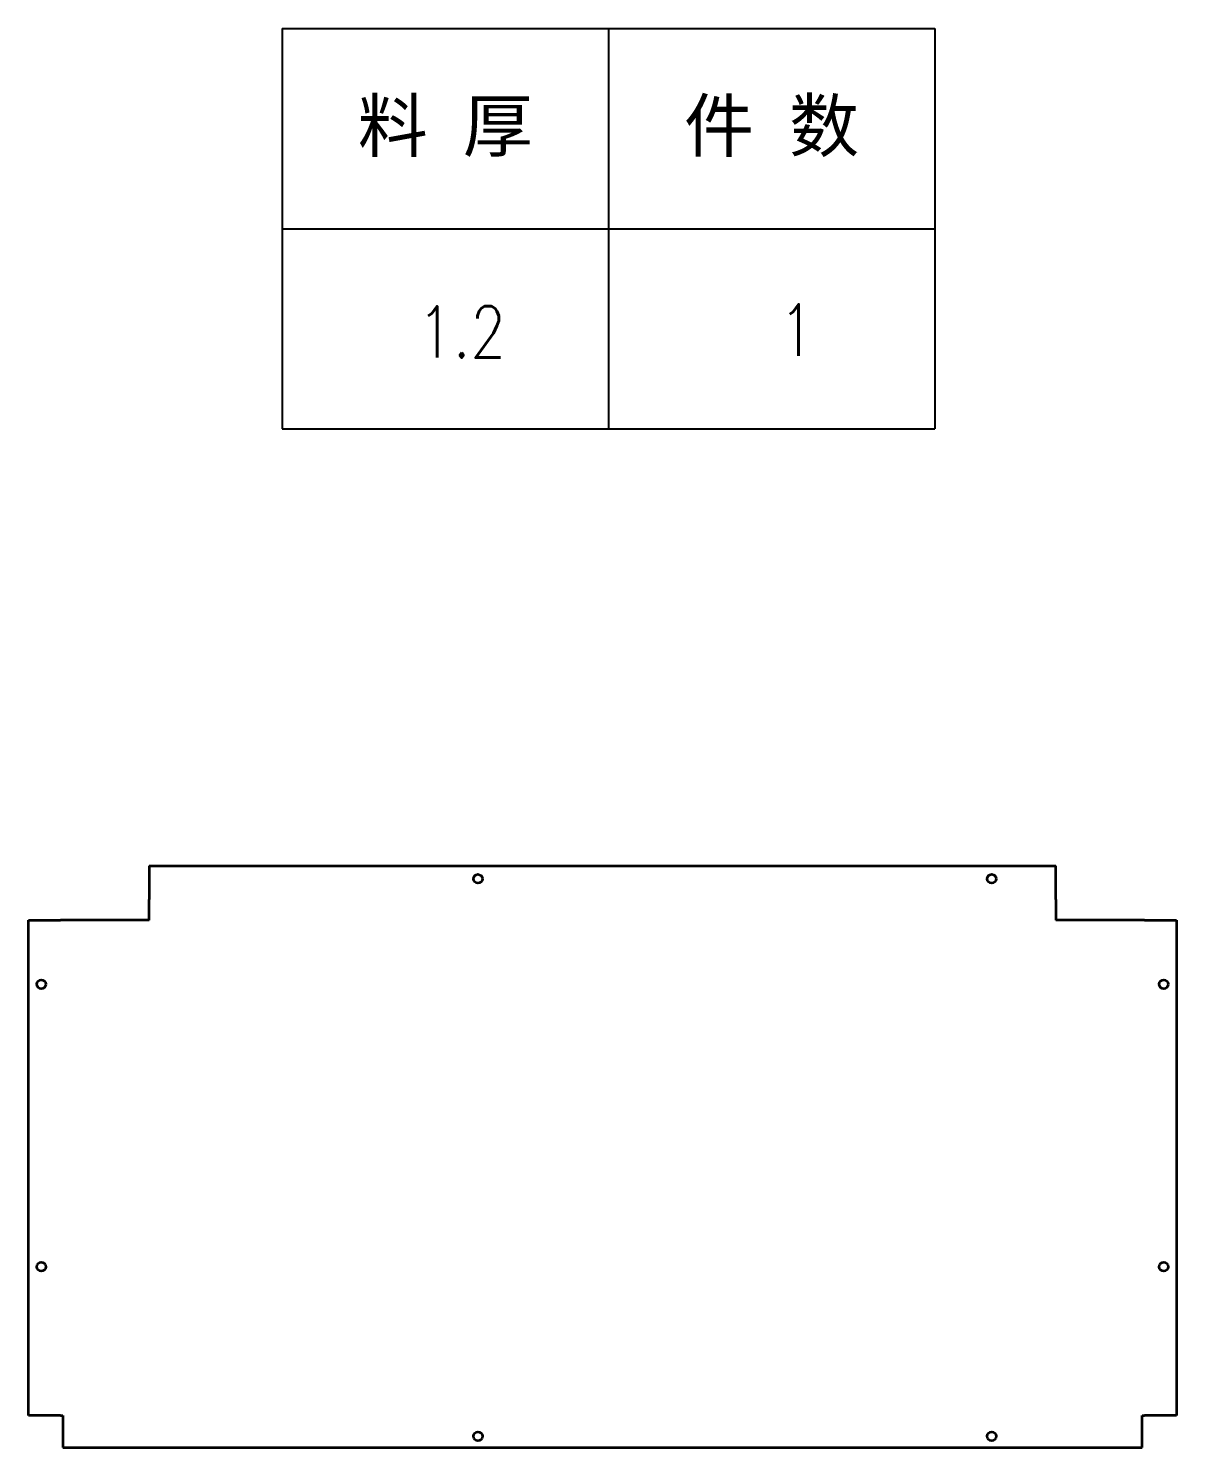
# Model space of a CAD drawing. Header units: millimetres. Extents: x -1727 to 307751, y -105919 to 6637.
# Drawn here: x -233 to 661, y -19424 to -18318 of the extents above; entities that cross this region are included whole.
import ezdxf
from ezdxf.enums import TextEntityAlignment as Align

# ---------------------------------------------------------------- set-up
doc = ezdxf.new("R2010")
doc.units = ezdxf.units.MM
doc.linetypes.add('DASHED', pattern=[15, 12, -3])
doc.linetypes.add('HIDDEN-HOKUTO', pattern=[3.8, 2.5, -1.3])
doc.layers.add('AM_HID', color=1, linetype='HIDDEN-HOKUTO')
doc.layers.add('AM_VIS', color=7, linetype='Continuous')
doc.styles.add('DIM', font='txt.shx', dxfattribs={"width": 0.8, "bigfont": 'bigfont.shx'})
doc.styles.get("Standard").update_dxf_attribs({"font": 'arial.ttf'})

# ---------------------------------------------------------------- blocks, each defined once
blk = doc.blocks.new('*T16')
at = {"color": 0, "linetype": 'ByBlock', "lineweight": -2, "transparency": 16777216}
for p, q in [((0, 0), (127, 0)), ((0, 0), (0, -78)), ((63.5, 0), (63.5, -78)), ((127, 0), (127, -78)), ((0, -39), (127, -39)), ((0, -78), (127, -78))]:
    blk.add_line(p, q, dxfattribs=at)
at = {"color": 0, "transparency": 16777216, "char_height": 10, "width": 60.5, "attachment_point": 5}
for s, insert in [('{\\fSimSun|b0|i0|c134|p2;料 厚}', (31.75, -19.5)), ('{\\fSimSun|b0|i0|c134|p2;件 数}', (95.25, -19.5))]:
    blk.add_mtext(s, dxfattribs=dict(at, insert=insert))
blk = doc.blocks.new('拆图参数')
blk.add_blockref('*T16', (-63.5, 78))
at = {"style": 'DIM', "width": 0.8}
blk.add_attdef('6', text='', height=10, dxfattribs=at).set_placement((-37.13, 18.91), align=Align.MIDDLE_LEFT)
blk.add_attdef('1', text='', height=10, dxfattribs=at).set_placement((36.65, 19.27), align=Align.MIDDLE_CENTER)

msp = doc.modelspace()

# ---------------------------------------------------------------- linework, layer by layer
at = {"layer": 'AM_HID', "linetype": 'DASHED', "lineweight": 13, "ltscale": 0.029999}
for p, q in [((-138.91798, -18995.05409), (-137.71803, -18995.05409)), ((567.08202, -18995.05409), (565.88207, -18995.05409))]:
    msp.add_line(p, q, dxfattribs=at)
at = {"layer": 'AM_VIS', "lineweight": 35, "ltscale": 0.075}
for p, q in [((-138.91798, -18970.75402), (-138.91798, -18996.85402)), ((567.08202, -18996.85402), (567.08202, -18970.75402)), ((-232.81798, -19012.85402), (-207.91798, -19012.85402)), ((636.08202, -19012.85402), (660.98202, -19012.85402)), ((-207.91798, -19398.85402), (-232.81798, -19398.85402)), ((-205.91798, -19398.85402), (-205.91798, -19423.75402)), ((634.08202, -19423.75402), (634.08202, -19398.85402)), ((660.98202, -19398.85402), (636.08202, -19398.85402))]:
    msp.add_line(p, q, dxfattribs=at)
at = {"layer": 'AM_VIS', "lineweight": 35}
for p, q in [((-138.91798, -18970.75402), (567.08202, -18970.75402)), ((-232.81798, -19398.85402), (-232.81798, -19012.85402)), ((-138.91798, -19012.85402), (-207.91798, -19012.85402)), ((636.08202, -19012.85402), (567.08202, -19012.85402)), ((660.98202, -19012.85402), (660.98202, -19398.85402)), ((-205.91798, -19423.75402), (634.08202, -19423.75402))]:
    msp.add_line(p, q, dxfattribs=at)
at = {"layer": 'AM_VIS', "lineweight": 35, "ltscale": 0.4}
for p, q in [((-138.91798, -19012.85402), (-138.91798, -18996.85402)), ((567.08202, -18996.85402), (567.08202, -19012.85402))]:
    msp.add_line(p, q, dxfattribs=at)
at = {"layer": 'AM_VIS', "lineweight": 35, "ltscale": 0.05}
for p, q in [((-207.91798, -19398.85402), (-205.91798, -19398.85402)), ((634.08202, -19398.85402), (636.08202, -19398.85402))]:
    msp.add_line(p, q, dxfattribs=at)
at = {"layer": 'AM_VIS', "lineweight": 35}
for centre in [(117.08202, -18980.75402), (517.08202, -18980.75402), (-222.81798, -19062.85402), (650.98202, -19062.85402), (-222.81798, -19282.85402), (650.98202, -19282.85402), (117.08202, -19414.95422), (517.08202, -19414.95422)]:
    msp.add_circle(centre, 3.5, dxfattribs=at)

# ---------------------------------------------------------------- block references
at = {"xscale": 4, "yscale": 4, "zscale": 4}
msp.add_blockref('拆图参数', (218.7091, -18630.41369), dxfattribs=at).add_auto_attribs({'1': '1', '6': '1.2'})

doc.saveas('drawing.dxf')
